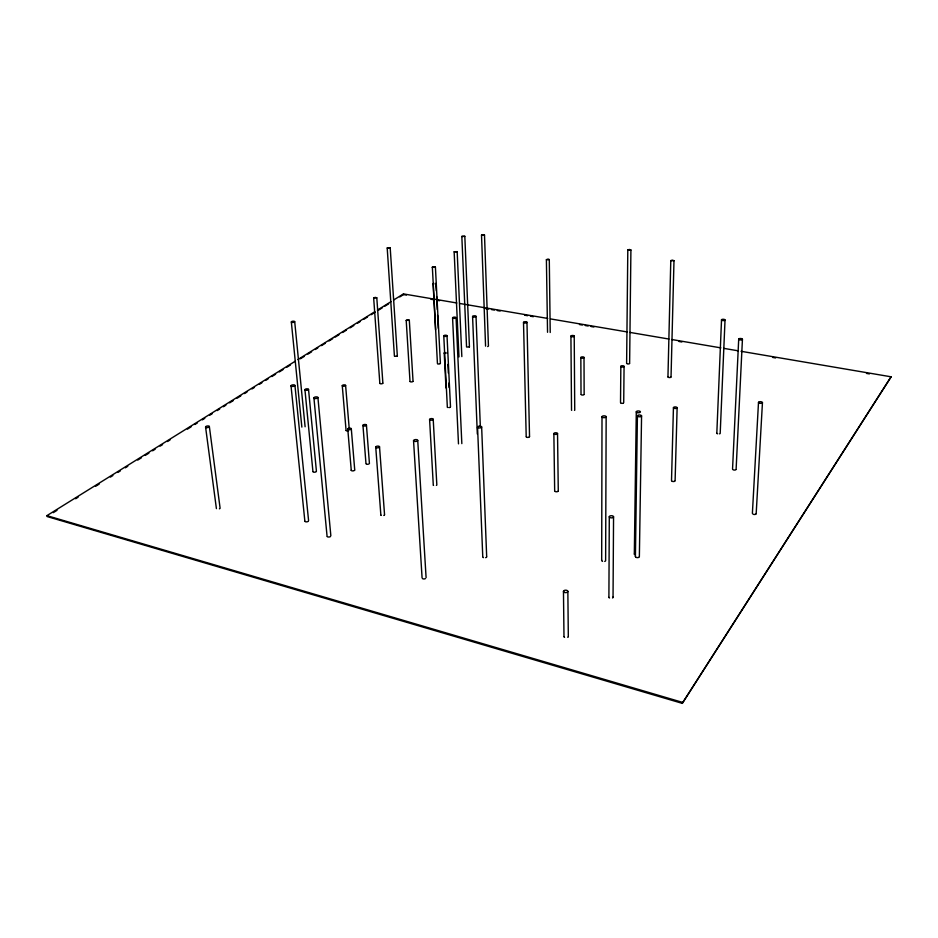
<?xml version="1.0" encoding="UTF-8"?>
<svg xmlns="http://www.w3.org/2000/svg" width="938" height="938" viewBox="0 0 938 938"><rect width="100%" height="100%" fill="white"/><g stroke="black" fill="none" stroke-linecap="round" stroke-linejoin="round"><path stroke-width="1.41" d="M602.008 416.695L601.68 560.432A1.982 1.055 1 0 1 601.739 560.232M606.159 416.8A2.087 0.915 0.3 0 1 602.97 417.516A2.087 0.915 0.3 0 1 603.122 415.933A2.087 0.915 0.3 0 1 606.159 416.8L605.631 560.584A1.982 1.055 1 0 1 604.729 561.416M608.903 597.131L609.29 516.709M613.042 597.295L613.558 516.85A2.134 1.079 0.9 0 0 610.427 515.818A2.134 1.079 0.9 0 0 610.286 517.682A2.134 1.079 0.9 0 0 613.558 516.85M620.522 402.648L620.839 366.359M623.711 402.719L624.063 366.43A1.618 0.657 0.5 0 0 621.683 365.808A1.618 0.657 0.5 0 0 621.601 366.946A1.618 0.657 0.5 0 0 624.063 366.43M626.619 363.334L627.803 249.965L629.398 249.461L630.911 249.989L629.621 363.393M634.323 553.959L636.292 411.805M635.413 556.504L637.418 415.839M436.334 290.803L435.736 283.358M639.364 556.644L641.569 415.933A2.075 0.903 1 0 0 638.485 415.077A2.075 0.903 1 0 0 638.426 416.648A2.075 0.903 1 0 0 641.569 415.933M435.408 267.06L432.359 267.236L435.408 267.06L440.391 363.334M435.56 329.906L433.122 283.757L433.79 283.288M667.95 376.877L670.787 260.647L672.382 260.131L673.988 260.682L671.033 376.935M671.514 480.608L673.437 407.655M675.102 480.713L677.13 407.737M295.376 361.13L46.9 515.642L47.076 516.533L682.278 703.359L891.1 376.806L741.055 351.293M716.82 433.168L721.521 319.835M725.027 320.01A1.759 0.645 1.9 0 1 722.295 320.444A1.759 0.645 1.9 0 1 722.483 319.319A1.759 0.645 1.9 0 1 725.027 320.01L720.196 433.321A1.688 0.75 2.8 0 1 719.528 433.848M732.543 469.106L738.71 339.099M736.107 469.375L742.439 339.298A1.864 0.715 2.3 0 0 739.73 338.536A1.864 0.715 2.3 0 0 739.566 339.767A1.864 0.715 2.3 0 0 742.439 339.298M752.382 513.391L758.502 402.379M756.18 513.696L762.453 402.625A1.982 0.832 3.3 0 0 759.557 401.722A1.982 0.832 3.3 0 0 759.428 403.152A1.982 0.832 3.3 0 0 762.453 402.625M413.037 381.191L409.308 320.175L407.713 319.694L406.201 320.362L410 381.379M397.337 355.959L390.196 247.702L387.195 247.972L394.417 356.077M550.219 332.486L549.293 259.568L547.956 259.123L546.397 259.638L547.546 332.286M891.1 376.806L682.278 703.359M387.23 248.019L390.173 247.655M382.88 383.091L376.795 297.827L375.223 297.358L373.664 298.014L379.831 383.279M673.976 260.741L670.787 260.647M487.678 346.591L488.44 346.087L484.5 235.086L483.047 234.641L481.522 235.157L485.567 346.145M630.899 250.036L627.803 249.965M464.814 236.317L461.836 236.435L464.814 236.27L469.434 346.849M454.168 251.83L457.169 251.665L454.144 251.736L458.963 356.897M409.285 320.292L406.213 320.421M549.293 259.568L546.432 259.732M376.795 297.827L373.664 298.014M484.5 235.086L481.522 235.157M469.305 347.072L466.561 346.978L461.836 236.435M397.184 356.182L394.558 356.299M297.862 359.582L374.883 311.686M377.369 310.138L391.029 301.637M393.514 300.09L403.457 293.911L456.841 302.986M53.278 512.664L57.007 510.342M75.638 498.746L78.124 497.199M95.5 486.365L99.229 484.055M110.403 477.09L112.888 475.543M117.86 472.447L120.345 470.899M125.305 467.816L127.791 466.268M137.734 460.077L141.45 457.756M145.179 455.434L148.907 453.124M152.636 450.803L155.122 449.255M160.081 446.16L162.567 444.612M167.539 441.517L170.024 439.969M187.401 429.147L191.129 426.825M194.858 424.504L197.343 422.956M202.315 419.872L204.789 418.325M209.76 415.229L212.246 413.681M217.217 410.586L219.691 409.038M223.42 406.717L225.906 405.181M229.634 402.859L233.363 400.538M237.079 398.216L240.808 395.895M244.537 393.573L247.022 392.025M251.982 388.942L254.468 387.394M259.439 384.299L261.925 382.751M265.642 380.429L268.127 378.882M271.856 376.56L275.584 374.239M279.313 371.929L283.03 369.607M286.758 367.286L290.487 364.964M300.418 358.773L304.147 356.463M307.875 354.142L311.592 351.82M315.32 349.499L317.806 347.951M321.535 345.63L325.263 343.308M328.98 340.986L332.709 338.677M335.194 337.129L338.923 334.807M342.64 332.486L346.368 330.164M350.097 327.843L353.825 325.521M357.554 323.211L360.028 321.664M363.756 319.342L367.485 317.021M371.214 314.699L374.93 312.377M378.659 310.056L382.387 307.746M384.873 306.198L388.602 303.877M399.776 296.912L403.504 294.591L406.389 295.083M459.726 303.478L547.733 318.439M550.618 318.932L627.076 331.923M629.961 332.415L668.923 339.04M671.807 339.521L720.853 347.869M723.737 348.35L738.171 350.812M430.905 299.257L433.79 299.75M436.674 300.242L439.559 300.735M485.72 308.59L488.604 309.083M491.489 309.575L494.373 310.068M497.257 310.56L500.142 311.041M524.659 315.215L527.543 315.707M530.427 316.2L533.312 316.692M579.473 324.548L582.357 325.04M585.242 325.533L588.126 326.025M591.01 326.518L593.895 327.01M678.995 341.491L681.879 341.983M772.748 357.448L775.632 357.941M866.501 373.418L869.385 373.91M433.813 284.132L433.145 283.804M46.9 515.642L682.313 702.304M205.574 427.06L216.408 508.619M209.35 426.485L220.078 507.997M291.026 385.835L304.862 521.141M294.942 385.506A1.97 0.797 -5.7 0 1 291.917 386.397A1.97 0.797 -5.7 0 1 292.081 385.002A1.97 0.797 -5.7 0 1 294.942 385.506L308.59 520.684M294.708 321.722A1.7 0.621 -5.1 0 1 292.105 322.414A1.7 0.621 -5.1 0 1 292.246 321.324A1.7 0.621 -5.1 0 1 294.708 321.722L305.108 426.755M291.331 321.98L301.848 427.118M304.944 389.739L312.94 471.591M308.532 389.446A1.806 0.739 -5.5 0 1 305.776 390.255A1.806 0.739 -5.5 0 1 305.905 388.965A1.806 0.739 -5.5 0 1 308.532 389.446L316.423 471.193M313.925 397.923L327.069 536.29M317.912 397.501L330.856 535.821M345.606 385.448A1.677 0.68 -4.8 0 1 343.085 386.198A1.677 0.68 -4.8 0 1 343.12 385.014A1.677 0.68 -4.8 0 1 345.606 385.448L349.229 428.713M347.775 429.029L351.258 470.278M342.264 385.659L346.075 430.436M351.304 428.807A1.77 0.774 -5 0 1 348.643 429.651A1.77 0.774 -5 0 1 348.678 428.303A1.77 0.774 -5 0 1 351.304 428.807L354.728 469.961M362.947 425.36L365.972 463.607M366.441 425.137A1.747 0.762 -4.7 0 1 363.827 425.969A1.747 0.762 -4.7 0 1 363.827 424.633A1.747 0.762 -4.7 0 1 366.441 425.137L369.42 463.372A1.724 0.797 -4.9 0 1 369.138 463.829M375.739 447.098L380.851 514.903M379.527 446.84A1.899 0.856 -4.6 0 1 376.701 447.778A1.899 0.856 -4.6 0 1 376.677 446.289A1.899 0.856 -4.6 0 1 379.527 446.84L384.545 514.645M413.541 440.649L422.088 578.007M403.457 293.911L403.504 294.591M417.738 440.473A2.111 0.95 -3.7 0 1 414.467 441.364A2.111 0.95 -3.7 0 1 414.725 439.711A2.111 0.95 -3.7 0 1 417.738 440.473L426.098 577.714M429.592 419.497L433.286 485.028M433.215 419.345A1.817 0.797 -3.3 0 1 430.401 420.095A1.817 0.797 -3.3 0 1 430.589 418.7A1.817 0.797 -3.3 0 1 433.215 419.345L436.827 484.782A1.782 0.856 -3.5 0 1 436.393 485.403M432.359 267.236L437.436 363.522M445.093 352.454A1.559 0.61 -2.8 0 0 444.225 353.04L445.972 387.652M436.627 296.572L437.296 309.552M437.6 315.309L438.269 328.288M447.016 335.781A1.63 0.621 -2.7 0 1 444.518 336.379A1.63 0.621 -2.7 0 1 444.659 335.3A1.63 0.621 -2.7 0 1 447.016 335.781L450.498 406.822M447.907 364.401L448.329 373.054M448.821 383.138L449.044 387.453M443.78 335.921L447.332 407.033M452.573 317.865L458.483 443.85M456.067 317.654L461.836 443.627M457.169 251.665L461.836 356.604M472.576 316.469L477.325 434.024M481.651 427.025A2.052 0.915 -2.3 0 1 478.532 427.869A2.052 0.915 -2.3 0 1 478.626 426.286A2.052 0.915 -2.3 0 1 481.651 427.025L486.681 556.738M476.023 316.399A1.724 0.645 -2.2 0 1 473.397 317.009A1.724 0.645 -2.2 0 1 473.491 315.895A1.724 0.645 -2.2 0 1 476.023 316.399L480.338 426.708M477.559 427.107L482.765 556.809M523.51 322.379L526.206 436.686M526.968 322.309A1.735 0.657 -1.4 0 1 524.377 322.93A1.735 0.657 -1.4 0 1 524.365 321.804A1.735 0.657 -1.4 0 1 526.968 322.309L529.536 436.616A1.665 0.75 -1.3 0 0 529.454 436.393M553.866 433.614L554.675 490.902M557.535 433.544L558.274 490.832M563.468 591.432L563.984 636.55M567.853 591.362L568.311 636.48M574.22 336.132A1.641 0.633 -0.5 0 1 571.664 336.648A1.641 0.633 -0.5 0 1 571.84 335.546A1.641 0.633 -0.5 0 1 574.22 336.132L574.736 410.012A1.606 0.704 -0.3 0 1 574.513 410.387M570.925 336.144L571.523 410.082A1.606 0.704 -0.3 0 0 571.688 410.352M584.011 357.472L584.151 394.347M580.845 357.542L581.021 394.417M529.36 436.967A1.665 0.75 -1.3 0 1 527.742 437.401A1.665 0.75 -1.3 0 1 526.288 436.909M602.536 561.37A1.982 1.055 1 0 1 601.985 561.065M558.157 491.172A1.806 0.879 -0.5 0 1 556.726 491.747A1.806 0.879 -0.5 0 1 555.026 491.406M354.646 470.208A1.747 0.809 -5.3 0 1 354.435 470.419M354.118 470.618A1.747 0.809 -5.3 0 1 351.469 470.583M351.328 470.43A1.747 0.809 -5.3 0 1 351.258 470.102M450.416 407.092A1.583 0.68 -2.9 0 1 449.325 407.573M448.13 407.549A1.583 0.68 -2.9 0 1 447.438 407.233M330.422 536.559A1.911 0.973 -6.5 0 1 329.109 537.017M328.183 537.005A1.911 0.973 -6.5 0 1 327.28 536.653M623.348 403.129A1.595 0.68 0.6 0 1 620.71 402.988M674.832 481.171A1.794 0.856 2.2 0 1 673.085 481.511A1.794 0.856 2.2 0 1 671.596 480.877M308.145 521.387A1.876 0.926 -6.8 0 1 306.327 521.856A1.876 0.926 -6.8 0 1 304.932 521.329M384.521 514.845A1.853 0.926 -4.9 0 1 383.783 515.466M381.203 515.419A1.853 0.926 -4.9 0 1 380.945 515.185M583.94 394.71A1.571 0.668 -0.2 0 1 581.255 394.734M635.049 554.804A1.97 1.044 1.8 0 1 634.346 554.17M568.229 636.843A2.157 1.266 0.1 0 1 567.76 637.359M564.559 637.371A2.157 1.266 0.1 0 1 564.043 636.808M639.036 557.195A1.982 1.044 1.9 0 1 635.741 557.125M635.436 556.715A1.982 1.044 1.9 0 1 635.46 556.304M348.502 430.835A1.641 0.727 -5.1 0 1 346.145 430.577M446.066 387.84A1.536 0.645 -2.9 0 1 445.984 387.523M447.004 352.536A1.559 0.61 -2.8 0 1 446.969 353.321M445.128 353.556A1.559 0.61 -2.8 0 1 444.225 353.04M425.313 578.664A2.005 1.09 -4.3 0 1 422.628 578.687M717.652 433.825A1.688 0.75 2.8 0 1 716.831 433.239M412.943 381.438A1.524 0.633 -3.5 0 1 411.419 381.918A1.524 0.633 -3.5 0 1 410.035 381.508M368.224 464.216A1.724 0.797 -4.9 0 1 366.289 464.04M756.087 513.942A1.899 0.938 4.4 0 1 752.921 514.118M486.634 556.938A1.958 1.044 -2.4 0 1 485.65 557.664M483.492 557.618A1.958 1.044 -2.4 0 1 483 557.313M316.27 471.603A1.747 0.809 -6.1 0 1 314.722 472.201A1.747 0.809 -6.1 0 1 313.14 471.896M382.821 383.279A1.524 0.633 -4.1 0 1 381.297 383.818A1.524 0.633 -4.1 0 1 379.867 383.408M440.25 363.627A1.477 0.598 -2.9 0 1 438.925 364.026A1.477 0.598 -2.9 0 1 437.589 363.756M629.55 363.569A1.501 0.61 0.5 0 1 627.065 363.792M433.555 485.427A1.782 0.856 -3.5 0 1 433.391 485.286M613.018 597.06A2.075 1.161 1.4 0 1 612.561 597.987M609.489 597.998A2.075 1.161 1.4 0 1 608.926 597.365M735.884 469.727A1.782 0.832 3.5 0 1 733.035 469.75M670.928 377.17A1.536 0.633 1.4 0 1 669.286 377.533A1.536 0.633 1.4 0 1 667.962 376.935M219.773 508.619A1.864 0.879 -8.6 0 1 219.445 508.842M554.663 434.271A1.841 0.832 -0.7 0 0 557.535 433.626A1.841 0.832 -0.7 0 0 554.897 432.84A1.841 0.832 -0.7 0 0 554.663 434.271M314.863 398.509A2.005 0.832 -5.4 0 0 317.912 397.583A2.005 0.832 -5.4 0 0 314.98 397.055A2.005 0.832 -5.4 0 0 314.863 398.509M674.223 408.323A1.841 0.797 1.7 0 0 677.119 407.819A1.841 0.797 1.7 0 0 674.516 406.963A1.841 0.797 1.7 0 0 674.223 408.323M453.382 318.345A1.747 0.657 -2.6 0 0 456.067 317.724A1.747 0.657 -2.6 0 0 453.511 317.22A1.747 0.657 -2.6 0 0 453.382 318.345M581.56 358.046A1.583 0.633 -0.3 0 0 584.011 357.542A1.583 0.633 -0.3 0 0 581.712 356.944A1.583 0.633 -0.3 0 0 581.56 358.046M637.289 412.603A2.075 0.903 1 0 0 640.431 411.899A2.075 0.903 1 0 0 637.359 411.043A2.075 0.903 1 0 0 637.289 412.603M564.442 592.417A2.193 1.219 0 0 0 567.853 591.479A2.193 1.219 0 0 0 564.699 590.307A2.193 1.219 0 0 0 564.442 592.417M206.512 427.576A1.911 0.809 -7.6 0 0 209.362 426.567A1.911 0.809 -7.6 0 0 206.524 426.18A1.911 0.809 -7.6 0 0 206.512 427.576"/></g></svg>
